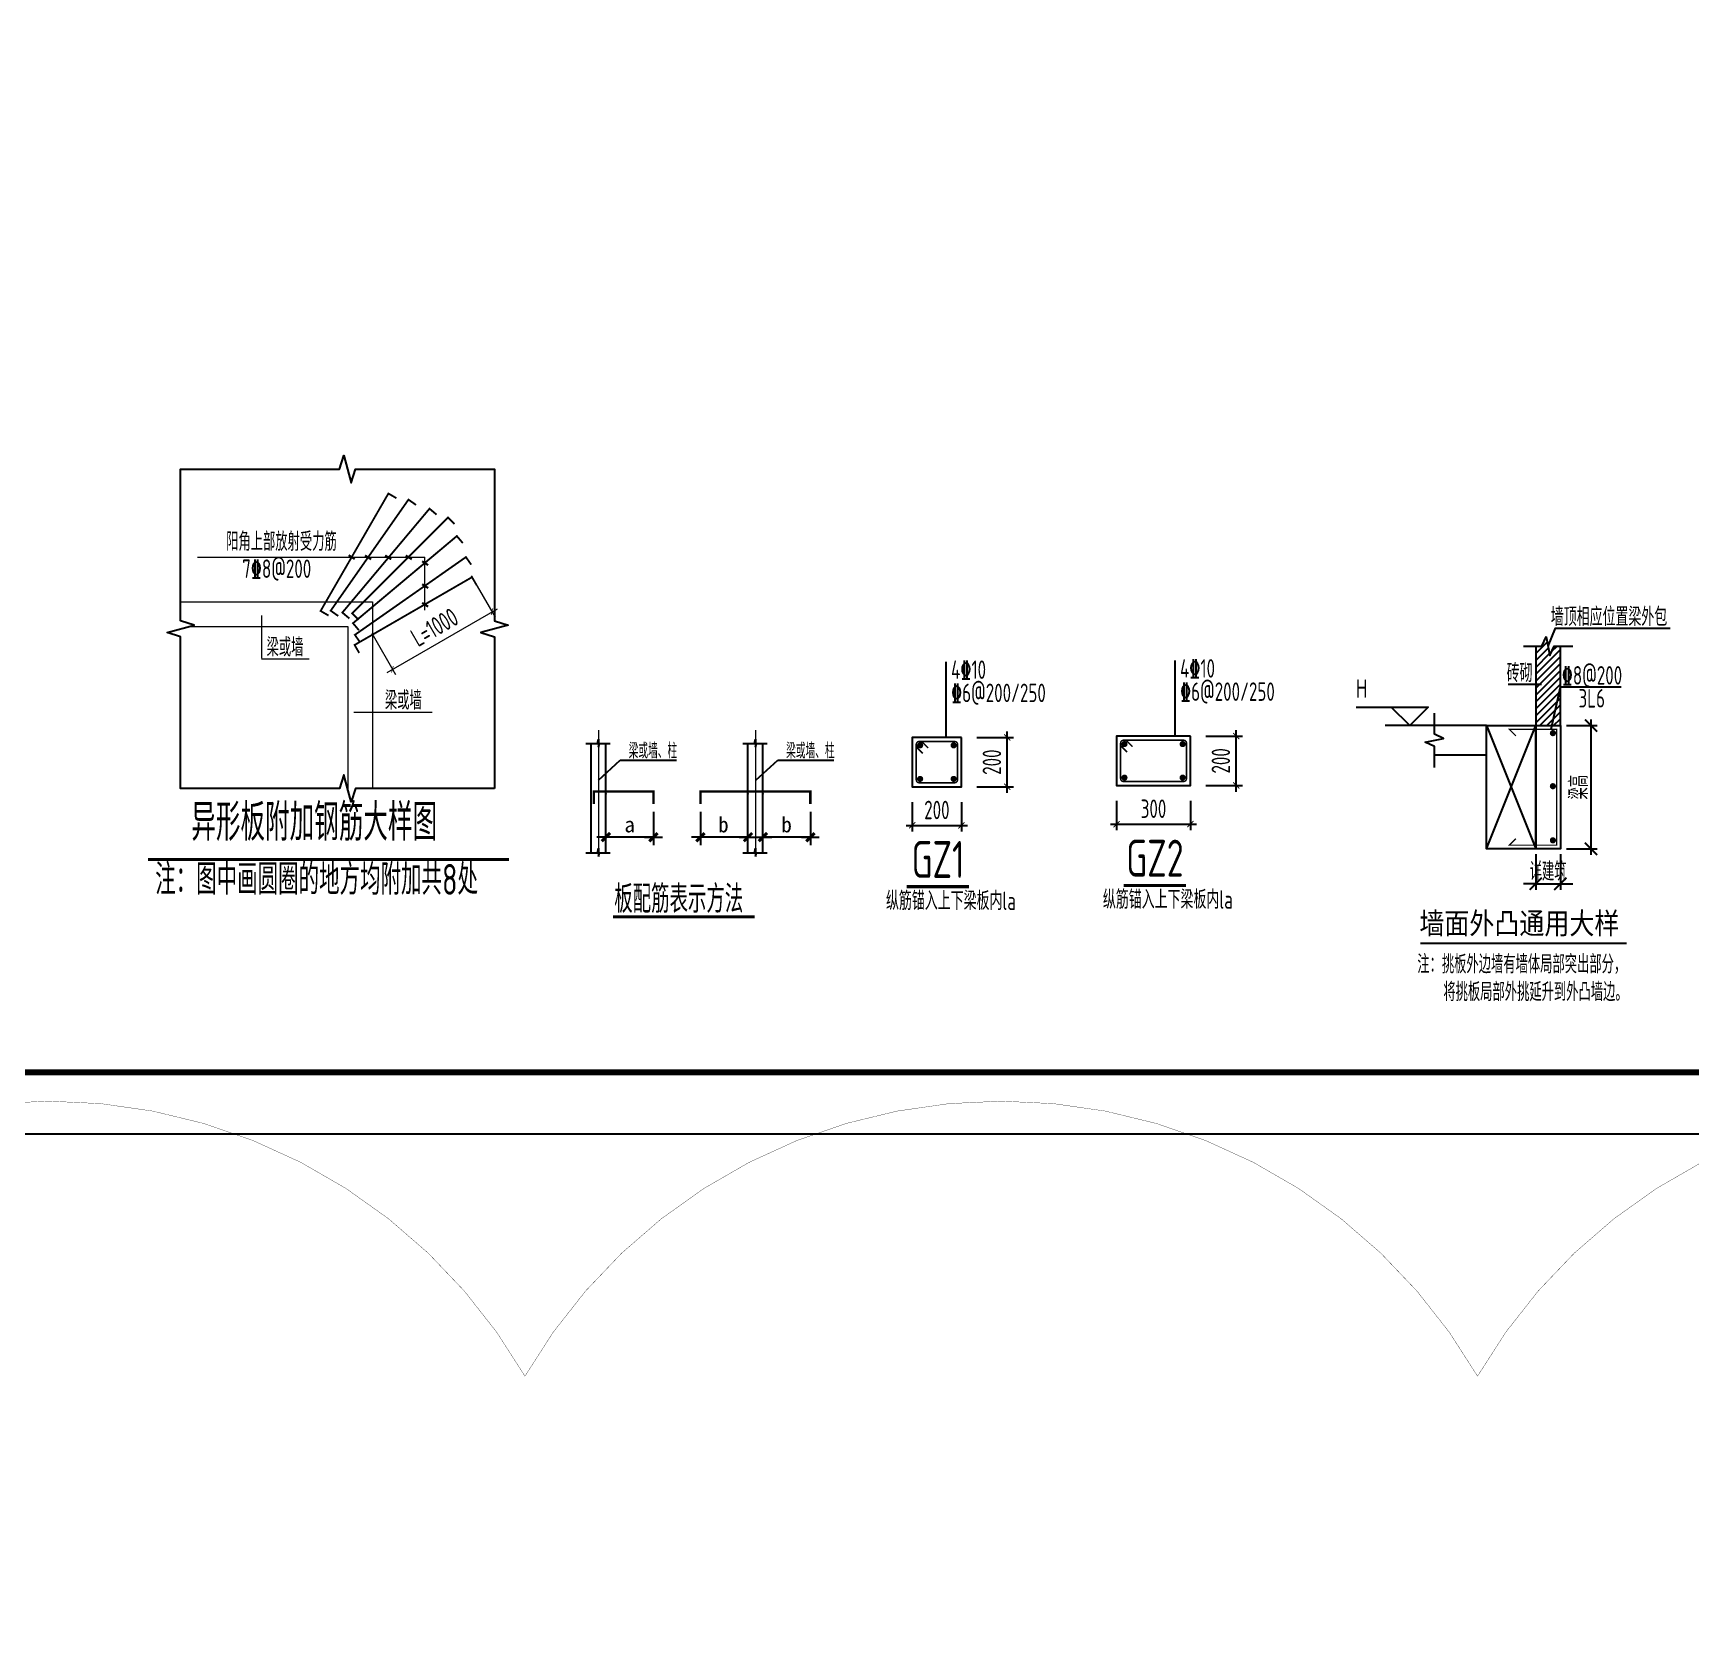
# Model space of a CAD drawing. Extents: x -461650 to 361314, y 245336 to 769729.
# Drawn here: x -12146 to 14764, y 323315 to 349344 of the extents above; entities that cross this region are included whole.
import ezdxf
from ezdxf.enums import TextEntityAlignment as Align

# ---------------------------------------------------------------- set-up
doc = ezdxf.new("R2010")
doc.units = 0
doc.header["$LTSCALE"] = 1000
doc.linetypes.add('DOTE', pattern=[2.42, 2, -0.2, 0.02, -0.2])
doc.layers.get('0').update_dxf_attribs({"linetype": 'CONTINUOUS'})
doc.layers.get('DEFPOINTS').update_dxf_attribs({"linetype": 'CONTINUOUS'})
for name, color, linetype, lineweight in [('+公共字体', 7, 'CONTINUOUS', 20), ('+图名', 243, 'CONTINUOUS', 20), ('+混凝土墙', 3, 'CONTINUOUS', 20), ('DOTE', 19, 'DOTE', 9), ('Z-详图标注', 3, 'CONTINUOUS', 18), ('查找字符', 1, 'CONTINUOUS', 18)]:
    doc.layers.add(name, color=color, linetype=linetype, lineweight=lineweight)
for name, color, linetype in [('-TK', 7, 'CONTINUOUS'), ('DIM', 2, 'CONTINUOUS'), ('FLOOR_UP_REIN', 13, 'CONTINUOUS'), ('GJ', 5, 'CONTINUOUS'), ('LINK', 6, 'CONTINUOUS'), ('OUTLINE', 2, 'CONTINUOUS'), ('REIN', 6, 'CONTINUOUS'), ('S-DETLCW-LINE1-pdx', 7, 'CONTINUOUS'), ('S-DETLCW-TEXT', 7, 'CONTINUOUS'), ('S-DETLS-HATCH', 251, 'CONTINUOUS'), ('S-DETLS-TEXT', 7, 'CONTINUOUS'), ('S-X详图实线', 4, 'CONTINUOUS'), ('S-X详图标注', 3, 'CONTINUOUS'), ('S-X详图钢筋', 6, 'CONTINUOUS'), ('S-大样-砼线', 7, 'CONTINUOUS'), ('TEXT', 2, 'CONTINUOUS'), ('THIN', 7, 'CONTINUOUS'), ('大样线', 40, 'CONTINUOUS'), ('悬梁', 4, 'CONTINUOUS'), ('空调洞口标注', 130, 'CONTINUOUS'), ('说明文字', 7, 'CONTINUOUS')]:
    doc.layers.add(name, color=color, linetype=linetype)
doc.layers.add('审图修改', color=2, linetype='CONTINUOUS', plot=False)
doc.styles.add('10', font='', dxfattribs={"width": 0.7, "height": 300})
doc.styles.add('BW_Rein', font='Tssdeng.shx', dxfattribs={"width": 0.7, "bigfont": 'hztxt.shx'})
doc.styles.add('hzst', font='', dxfattribs={"width": 0.7})
doc.styles.add('TSSD_DIMENSION', font='Tssdeng.shx', dxfattribs={"width": 0.7, "bigfont": 'tssdchn.shx'})
doc.styles.add('TSSD_Label', font='Tssdeng.shx', dxfattribs={"width": 0.7, "bigfont": 'hztxt.shx'})
doc.styles.add('TSSD_Norm', font='Tssdeng.shx', dxfattribs={"bigfont": 'tssdchn.shx'})
doc.styles.add('TSSD_REIN', font='tssdeng.shx', dxfattribs={"width": 0.7, "height": 300, "bigfont": 'tssdchn.shx'})
doc.styles.get('10').set_extended_font_data('SimSun')
doc.styles.get('hzst').set_extended_font_data('SimSun')
doc.dimstyles.new('25-100', dxfattribs={"dimscale": 100, "dimtxt": 3, "dimasz": 2, "dimexe": 1, "dimexo": 1, "dimgap": 0.5, "dimtad": 1, "dimdec": 0, "dimlfac": 0.25, "dimdsep": 46, "dimtxsty": 'TSSD_REIN', "dimblk1": 'ARCHTICK', "dimblk2": 'ARCHTICK', "dimsah": 1, "dimcen": 2.5, "dimdle": 1, "dimclrd": 256, "dimclre": 256, "dimclrt": 7, "dimadec": 0, "dimazin": 0, "dimtfac": 1, "dimtdec": 0, "dimtix": 1, "dimtmove": 2, "dimatfit": 3, "dimldrblk": 'ARCHTICK', "dimfxl": 0, "dimtolj": 1, "dimtzin": 0, "dimlwd": -1, "dimlwe": -1, "dimarcsym": 0})
doc.dimstyles.new('TSSD_100_100$0', dxfattribs={"dimtxt": 300, "dimasz": 80, "dimexe": 100, "dimexo": 250, "dimgap": 100, "dimtad": 1, "dimdec": 0, "dimzin": 0, "dimdsep": 46, "dimtxsty": 'TSSD_DIMENSION', "dimblk": 'ARCHTICK', "dimcen": 0, "dimdle": 100, "dimclrd": 3, "dimclre": 3, "dimclrt": 7, "dimadec": 0, "dimazin": 0, "dimtfac": 1, "dimtdec": 0, "dimtix": 1, "dimtmove": 2, "dimatfit": 3, "dimldrblk": 'ARCHTICK', "dimfxl": 0, "dimtolj": 1, "dimtzin": 0, "dimarcsym": 0})
doc.dimstyles.new('TSSD_25_100', dxfattribs={"dimtxt": 300, "dimasz": 100, "dimexe": 100, "dimexo": 250, "dimgap": 100, "dimtad": 1, "dimdec": 0, "dimlfac": 0.25, "dimzin": 0, "dimdsep": 46, "dimtxsty": 'TSSD_DIMENSION', "dimblk": 'ARCHTICK', "dimcen": 0, "dimdle": 100, "dimclrt": 7, "dimadec": 0, "dimazin": 0, "dimtfac": 1, "dimtdec": 0, "dimtix": 1, "dimtmove": 2, "dimatfit": 3, "dimldrblk": 'ARCHTICK', "dimfxl": 0, "dimtolj": 1, "dimtzin": 0, "dimarcsym": 0})

# ---------------------------------------------------------------- blocks, each defined once
blk = doc.blocks.new('A1')
blk.add_lwpolyline([(0, 59400), (0, 0), (84100, 0), (84100, 59400)], close=True)
at = {"const_width": 100}
blk.add_lwpolyline([(2500, 58400), (2500, 1000), (83100, 1000), (83100, 58400)], close=True, dxfattribs=at)
blk = doc.blocks.new('_DIMX')
blk.add_line((-150, 0), (150, 0))
at = {"const_width": 50}
blk.add_lwpolyline([(-70, -70), (70, 70)], dxfattribs=at)
blk = doc.blocks.new('A$C1DDD5A89')
at = {"color": 6, "const_width": 50}
blk.add_lwpolyline([(439, 25), (2741, 25)], dxfattribs=at)
at = {"layer": 'DOTE', "color": 8, "linetype": 'DOTE'}
for p, q in [((202, 3054), (202, 888)), ((2750, 3054), (2750, 888))]:
    blk.add_line(p, q, dxfattribs=at)
at = {"layer": 'GJ'}
blk.add_point((1858, 2022), dxfattribs=at)
at = {"layer": 'REIN', "color": 1, "const_width": 40}
for points in [[(129, 1860), (129, 2059), (1095, 2059), (1095, 1860)], [(1858, 1860), (1858, 2059), (3643, 2059), (3643, 1860)]]:
    blk.add_lwpolyline(points, dxfattribs=at)
at = {"layer": '大样线'}
for p, q in [((0, 2837), (188, 2837)), ((81, 2837), (81, 1066)), ((188, 2837), (202, 2909)), ((202, 2909), (202, 2778)), ((202, 2778), (217, 2837)), ((217, 2837), (395, 2837)), ((2548, 2837), (2736, 2837)), ((2736, 2837), (2751, 2909)), ((2751, 2909), (2751, 2778)), ((2751, 2778), (2766, 2837)), ((2766, 2837), (2943, 2837)), ((202, 2247), (556, 2571)), ((556, 2571), (1467, 2571)), ((2758, 2247), (3112, 2571)), ((3112, 2571), (4023, 2571)), ((188, 1066), (202, 1138)), ((202, 1138), (202, 1006)), ((2736, 1066), (2751, 1138)), ((2751, 1138), (2751, 1006)), ((0, 1066), (188, 1066)), ((202, 1006), (217, 1066)), ((217, 1066), (395, 1066)), ((2548, 1066), (2736, 1066)), ((2751, 1006), (2766, 1066)), ((2766, 1066), (2943, 1066))]:
    blk.add_line(p, q, dxfattribs=at)
at = {"layer": '大样线', "linetype": 'ByBlock'}
for p, q in [((323, 1066), (323, 2837)), ((2630, 1066), (2630, 2837)), ((2871, 1066), (2871, 2837))]:
    blk.add_line(p, q, dxfattribs=at)
at = {"layer": '大样线', "color": 0, "linetype": 'ByBlock'}
for p in [(323, 2022), (1095, 2022), (2630, 2022), (2871, 2022), (3643, 2022), (202, 1319)]:
    blk.add_point(p, dxfattribs=at)
at = {"layer": '空调洞口标注'}
for p, q in [((1095, 1732), (1095, 1190)), ((1858, 1732), (1858, 1190)), ((3643, 1732), (3643, 1190)), ((1094, 1319), (203, 1319)), ((2629, 1319), (1859, 1319)), ((3642, 1319), (2872, 1319))]:
    blk.add_line(p, q, dxfattribs=at)
blk.add_point((1858, 1319), dxfattribs=at)
at = {"layer": '空调洞口标注', "color": 0, "linetype": 'ByBlock'}
blk.add_point((2871, 1319), dxfattribs=at)
at = {"layer": '空调洞口标注', "xscale": 0.9649999998509884, "yscale": 0.9649999998509884, "zscale": 0.965, "rotation": 180}
for p in [(323, 1319), (1858, 1319)]:
    blk.add_blockref('_DIMX', p, dxfattribs=at)
at = {"layer": '空调洞口标注', "xscale": 0.9649999998509884, "yscale": 0.9649999998509884, "zscale": 0.965}
for p in [(1095, 1319), (2630, 1319), (2872, 1319), (3643, 1319)]:
    blk.add_blockref('_DIMX', p, dxfattribs=at)
at = {"layer": '空调洞口标注', "style": '10'}
for s, p in [('b', (2231, 1523)), ('b', (3257, 1523)), ('a', (709, 1523))]:
    blk.add_text(s, height=250, dxfattribs=at).set_placement(p, align=Align.MIDDLE_CENTER)
at = {"layer": '说明文字'}
for s, height, style, width, p in [('梁或墙、柱', 250, 'TSSD_REIN', 0.6, (693, 2596)), ('梁或墙、柱', 250, 'TSSD_REIN', 0.6, (3249, 2596)), ('板配筋表示方法', 450, 'TSSD_DIMENSION', 0.7, (459, 91))]:
    blk.add_text(s, height=height, dxfattribs=dict(at, style=style, width=width)).set_placement(p)
blk = doc.blocks.new('_ArchTick')
at = {"color": 0, "linetype": 'ByBlock', "const_width": 0.15}
blk.add_lwpolyline([(-0.5, -0.5), (0.5, 0.5)], dxfattribs=at)
blk = doc.blocks.new('*D109')
at = {"layer": 'DEFPOINTS', "color": 0}
for p in [(30394, 226071), (30794, 226071), (30794, 225492)]:
    blk.add_point(p, dxfattribs=at)
at = {"layer": 'S-X详图标注'}
for p, q in [((30394, 225971), (30394, 225392)), ((30794, 225971), (30794, 225392)), ((30394, 225492), (30194, 225492)), ((30394, 225492), (30794, 225492)), ((30794, 225492), (30994, 225492))]:
    blk.add_line(p, q, dxfattribs=at)
at = {"layer": 'S-X详图标注', "xscale": 200, "yscale": 200, "zscale": 200}
blk.add_blockref('_ArchTick', (30394, 225492), dxfattribs=at)
at = {"layer": 'S-X详图标注', "xscale": 200, "yscale": 200, "zscale": 200, "rotation": 180}
blk.add_blockref('_ArchTick', (30794, 225492), dxfattribs=at)
at = {"layer": 'S-X详图标注', "color": 7, "insert": (30594, 225692), "char_height": 300, "attachment_point": 5, "style": 'TSSD_REIN'}
blk.add_mtext('\\A1;详建筑', dxfattribs=at)
blk = doc.blocks.new('*D110')
at = {"layer": 'DEFPOINTS', "color": 0}
for p in [(30794, 228060), (31291, 228060), (30794, 226060)]:
    blk.add_point(p, dxfattribs=at)
at = {"layer": 'S-X详图标注'}
for p, q in [((30894, 228060), (31391, 228060)), ((31291, 225960), (31291, 228160)), ((30894, 226060), (31391, 226060))]:
    blk.add_line(p, q, dxfattribs=at)
at = {"layer": 'S-X详图标注', "xscale": 200, "yscale": 200, "zscale": 200}
for p, rotation in [((31291, 228060), 90), ((31291, 226060), 270)]:
    blk.add_blockref('_ArchTick', p, dxfattribs=dict(at, rotation=rotation))
at = {"layer": 'S-X详图标注', "color": 7, "insert": (31091, 227060), "char_height": 300, "attachment_point": 5, "rotation": 90, "style": 'TSSD_REIN'}
blk.add_mtext('\\A1;梁高', dxfattribs=at)
blk = doc.blocks.new('*D3047')
at = {"layer": 'DEFPOINTS', "color": 0}
for p in [(2924, 337912), (3667, 337912), (2924, 337112)]:
    blk.add_point(p, dxfattribs=at)
at = {"layer": 'DIM', "color": 0, "lineweight": -2}
for p, q in [((3667, 337012), (3667, 338012)), ((3174, 337912), (3767, 337912)), ((3174, 337112), (3767, 337112))]:
    blk.add_line(p, q, dxfattribs=at)
at = {"layer": 'DIM', "color": 0, "lineweight": -2, "xscale": 100, "yscale": 100, "zscale": 100}
for p, rotation in [((3667, 337912), 90), ((3667, 337112), 270)]:
    blk.add_blockref('_ArchTick', p, dxfattribs=dict(at, rotation=rotation))
at = {"layer": 'DIM', "color": 7, "insert": (3417, 337512), "char_height": 300, "attachment_point": 5, "rotation": 90, "style": 'TSSD_DIMENSION'}
blk.add_mtext('\\A1;200', dxfattribs=at)
blk = doc.blocks.new('*D3048')
at = {"layer": 'DEFPOINTS', "color": 0}
for p in [(2124, 337112), (2924, 337112), (2924, 336486)]:
    blk.add_point(p, dxfattribs=at)
at = {"layer": 'DIM', "color": 0, "lineweight": -2}
for p, q in [((2124, 336862), (2124, 336386)), ((2924, 336862), (2924, 336386)), ((2024, 336486), (3024, 336486))]:
    blk.add_line(p, q, dxfattribs=at)
at = {"layer": 'DIM', "color": 0, "lineweight": -2, "xscale": 100, "yscale": 100, "zscale": 100, "rotation": 180}
blk.add_blockref('_ArchTick', (2124, 336486), dxfattribs=at)
at = {"layer": 'DIM', "color": 0, "lineweight": -2, "xscale": 100, "yscale": 100, "zscale": 100}
blk.add_blockref('_ArchTick', (2924, 336486), dxfattribs=at)
at = {"layer": 'DIM', "color": 7, "insert": (2524, 336736), "char_height": 300, "attachment_point": 5, "style": 'TSSD_DIMENSION'}
blk.add_mtext('\\A1;200', dxfattribs=at)
blk = doc.blocks.new('*D1695')
at = {"layer": 'DEFPOINTS', "color": 0}
for p in [(5060, 9464), (5522, 8664), (3444, 8530)]:
    blk.add_point(p, dxfattribs=at)
at = {"layer": 'DIM', "color": 3, "lineweight": -2}
for p, q in [((5185, 9247), (5572, 8577)), ((3819, 7680), (5609, 8714)), ((3569, 8314), (3956, 7644))]:
    blk.add_line(p, q, dxfattribs=at)
at = {"layer": 'DIM', "color": 3, "lineweight": -2, "xscale": 80, "yscale": 80, "zscale": 80}
for p, rotation in [((5522, 8664), 29.99999999994698), ((3906, 7730), 209.999999999947)]:
    blk.add_blockref('_ArchTick', p, dxfattribs=dict(at, rotation=rotation))
at = {"layer": 'DIM', "color": 7, "insert": (4589, 8413), "char_height": 300, "attachment_point": 5, "rotation": 30, "style": 'TSSD_DIMENSION'}
blk.add_mtext('\\A1;L=1000', dxfattribs=at)
blk = doc.blocks.new('*D3050')
at = {"layer": 'DEFPOINTS', "color": 0}
for p in [(6641, 337933), (7384, 337933), (6641, 337133)]:
    blk.add_point(p, dxfattribs=at)
at = {"layer": 'DIM', "color": 0, "lineweight": -2}
for p, q in [((7384, 337033), (7384, 338033)), ((6891, 337933), (7484, 337933)), ((6891, 337133), (7484, 337133))]:
    blk.add_line(p, q, dxfattribs=at)
at = {"layer": 'DIM', "color": 0, "lineweight": -2, "xscale": 100, "yscale": 100, "zscale": 100}
for p, rotation in [((7384, 337933), 90), ((7384, 337133), 270)]:
    blk.add_blockref('_ArchTick', p, dxfattribs=dict(at, rotation=rotation))
at = {"layer": 'DIM', "color": 7, "insert": (7134, 337533), "char_height": 300, "attachment_point": 5, "rotation": 90, "style": 'TSSD_DIMENSION'}
blk.add_mtext('\\A1;200', dxfattribs=at)
blk = doc.blocks.new('*D3051')
at = {"layer": 'DEFPOINTS', "color": 0}
for p in [(5441, 337133), (6641, 337133), (6641, 336506)]:
    blk.add_point(p, dxfattribs=at)
at = {"layer": 'DIM', "color": 0, "lineweight": -2}
for p, q in [((5441, 336883), (5441, 336406)), ((6641, 336883), (6641, 336406)), ((5341, 336506), (6741, 336506))]:
    blk.add_line(p, q, dxfattribs=at)
at = {"layer": 'DIM', "color": 0, "lineweight": -2, "xscale": 100, "yscale": 100, "zscale": 100, "rotation": 180}
blk.add_blockref('_ArchTick', (5441, 336506), dxfattribs=at)
at = {"layer": 'DIM', "color": 0, "lineweight": -2, "xscale": 100, "yscale": 100, "zscale": 100}
blk.add_blockref('_ArchTick', (6641, 336506), dxfattribs=at)
at = {"layer": 'DIM', "color": 7, "insert": (6041, 336756), "char_height": 300, "attachment_point": 5, "style": 'TSSD_DIMENSION'}
blk.add_mtext('\\A1;300', dxfattribs=at)
blk = doc.blocks.new('20210306.16465652')
at = {"layer": 'S-DETLS-HATCH'}
h = blk.add_hatch(dxfattribs=at)
h.set_pattern_fill('ANSI31', color=256, scale=25)
h.set_pattern_definition([(45, (-250051.66, 573697.02), (-56.126601, 56.126601), [])])
h.paths.add_polyline_path([(3315.4, 5761.9), (3215.4, 5761.9), (3145.4, 5611.9), (3085.4, 5911.9), (3015.4, 5761.9), (2915.4, 5761.9), (2915.4, 4472.4), (3315.4, 4472.4)])
at = {"layer": 'S-DETLCW-LINE1-pdx'}
for points in [[(2715.4, 5761.9), (3015.4, 5761.9), (3085.4, 5911.9), (3145.4, 5611.9), (3215.4, 5761.9), (3515.4, 5761.9)], [(1268.2, 3792.4), (1268.2, 4132.4), (1118.2, 4202.4), (1418.2, 4262.4), (1268.2, 4332.4), (1268.2, 4672.4)]]:
    blk.add_lwpolyline(points, dxfattribs=at)
at = {"layer": 'S-DETLCW-TEXT', "const_width": 30}
blk.add_lwpolyline([(4388.8, 937.6), (1041.9, 937.6)], dxfattribs=at)
at = {"layer": 'S-DETLS-TEXT'}
blk.add_line((3009.8, 5139.7), (2467.6, 5139.7), dxfattribs=at)
for points in [[(3115.4, 5761.9), (3233, 6051.8), (5095.2, 6051.8)], [(3165.2, 4412.4), (3315.4, 5101.5), (4302.7, 5101.5)]]:
    blk.add_lwpolyline(points, dxfattribs=at)
at = {"layer": 'S-X详图实线'}
for p, q in [((2115.4, 4472.4), (1268.2, 4472.4)), ((2115.4, 4472.4), (2915.4, 2472.4)), ((2115.4, 2472.4), (2915.4, 4472.4)), ((2115.4, 3992.4), (1268.2, 3992.4))]:
    blk.add_line(p, q, dxfattribs=at)
blk.add_lwpolyline([(2915.4, 5761.9), (2915.4, 4472.4), (3315.4, 4472.4), (3315.4, 5761.9)], dxfattribs=at)
for points in [[(2115.4, 4472.4), (2915.4, 4472.4), (2915.4, 2472.4), (2115.4, 2472.4)], [(2915.4, 4472.4), (3315.4, 4472.4), (3315.4, 2472.4), (2915.4, 2472.4)]]:
    blk.add_lwpolyline(points, close=True, dxfattribs=at)
at = {"layer": 'S-X详图标注'}
blk.add_line((1268.2, 4472.4), (468.4, 4472.4), dxfattribs=at)
blk.add_lwpolyline([(0, 4772.4), (1168.3, 4772.4), (868.3, 4472.4), (568.3, 4772.4)], dxfattribs=at)
at = {"layer": 'S-X详图钢筋', "const_width": 20}
blk.add_lwpolyline([(2592.4, 4306.3), (2486.4, 4412.4), (3255.4, 4412.4), (3255.4, 2532.4), (2486.4, 2532.4), (2592.4, 2638.4)], dxfattribs=at)
at = {"layer": 'S-X详图钢筋', "const_width": 50}
for points in [[(3168.1, 4350.3, 1), (3218.1, 4350.3, 1)], [(3168.1, 3488.9, 1), (3218.1, 3488.9, 1)], [(3168.1, 2609.8, 1), (3218.1, 2609.8, 1)]]:
    blk.add_lwpolyline(points, format="xyb", close=True, dxfattribs=at)
at = {"layer": 'S-DETLCW-TEXT', "style": 'hzst', "width": 0.85}
blk.add_text('墙面外凸通用大样', height=350, dxfattribs=at).set_placement((1025.4, 1088.1))
at = {"layer": 'S-DETLS-TEXT', "width": 0.7}
for s, style, p in [('墙顶相应位置梁外包', 'BW_Rein', (3158.9, 6088.4)), ('砖砌', 'BW_Rein', (2442.3, 5176.3)), ('%%1328@200', 'BW_Rein', (3336.9, 5138.1)), ('3L6', 'BW_Rein', (3608.6, 4766)), ('注：挑板外边墙有墙体局部突出部分，', 'TSSD_REIN', (991.5, 450)), ('将挑板局部外挑延升到外凸墙边。', 'TSSD_REIN', (1414.1, 0))]:
    blk.add_text(s, height=300, dxfattribs=dict(at, style=style)).set_placement(p)
at = {"layer": 'S-DETLS-TEXT', "style": 'TSSD_REIN', "width": 0.75}
blk.add_text('H', height=300, dxfattribs=at).set_placement((181.3, 4832.5), align=Align.BOTTOM_RIGHT)
at = {"layer": 'S-X详图标注'}
for p1, p2, distance, text, picture, middle in [((3315.4, 2472.4), (3315.4, 4472.4), -496.7, '梁高', '*D110', (3612.1, 3472.4)), ((2915.4, 2483.6), (3315.4, 2483.6), -579.2, '详建筑', '*D109', (3115.4, 2104.4))]:
    dim = blk.add_aligned_dim(p1=p1, p2=p2, distance=distance, text=text, dimstyle='25-100', dxfattribs=at)
    dim.commit()
    dim.dimension.update_dxf_attribs({"geometry": picture, "text_midpoint": middle, "insert": (-27478.5, -223587.5)})
blk = doc.blocks.new('A$C3D802B83')
at = {"layer": '+公共字体', "linetype": 'Continuous'}
for p, q in [((744, 9550.9), (4432.1, 9550.9)), ((4432.1, 8687.9), (4432.1, 9550.9)), ((1781.2, 8604.3), (1781.2, 7908.1)), ((1781.2, 7900.1), (2555.9, 7900.1)), ((3278.8, 7035.6), (4551.4, 7035.6))]:
    blk.add_line(p, q, dxfattribs=at)
at = {"layer": '+图名', "linetype": 'Continuous', "const_width": 50}
blk.add_lwpolyline([(-63, 4643.9), (5800.4, 4643.9)], dxfattribs=at)
at = {"layer": '+混凝土墙', "linetype": 'Continuous'}
for p, q in [((468.2, 8822.4), (3581.4, 8822.4)), ((3581.4, 8822.4), (3581.4, 5796.4)), ((597.3, 8422.4), (3181.4, 8422.4)), ((3181.4, 8422.4), (3181.4, 5796.4))]:
    blk.add_line(p, q, dxfattribs=at)
at = {"layer": 'FLOOR_UP_REIN', "const_width": 30}
for points in [[(3970.2, 10507.9), (3840.3, 10582.9), (2739.8, 8676.9), (2869.7, 8601.9)], [(4289.1, 10397.8), (4166.2, 10483.8), (2903.8, 8681), (3026.7, 8594.9)], [(4622.7, 10240.4), (4507.8, 10336.8), (3093.1, 8650.8), (3208, 8554.4)], [(4914.2, 10087.1), (4808.2, 10193.1), (3251.9, 8636.8), (3358, 8530.8)], [(5048.3, 9777.8), (4951.8, 9892.7), (3265.9, 8478), (3362.3, 8363.1)], [(5184.9, 9428.3), (5098.9, 9551.1), (3296, 8288.8), (3382.1, 8165.9)], [(5273, 9095.3), (5198, 9225.2), (3292, 8124.8), (3367, 7994.9)]]:
    blk.add_lwpolyline(points, dxfattribs=at)
at = {"layer": 'THIN'}
blk.add_lwpolyline([(5562.2, 5796.4), (3306.7, 5796.4), (3236.7, 5576.4), (3116.7, 6016.4), (3046.7, 5796.4), (468.2, 5796.4), (468.2, 8257.2), (248.2, 8327.2), (688.2, 8447.2), (468.2, 8517.2), (468.2, 10977.9), (3046.7, 10977.9), (3116.7, 11197.9), (3236.7, 10757.9), (3306.7, 10977.9), (5562.2, 10977.9), (5562.2, 8517.2), (5782.2, 8447.2), (5342.2, 8327.2), (5562.2, 8257.2)], close=True, dxfattribs=at)
at = {"layer": '查找字符', "const_width": 35}
for points in [[(3195.4, 9582.1), (3293.5, 9519.7)], [(3461.2, 9577.4), (3559.3, 9515)], [(3788.2, 9577.4), (3886.4, 9515)], [(4121.9, 9577.4), (4220.1, 9515)], [(4388.1, 9483.1), (4486.2, 9420.7)], [(4388.1, 9110.7), (4486.2, 9048.3)], [(4388.1, 8809.5), (4486.2, 8747.1)]]:
    blk.add_lwpolyline(points, dxfattribs=at)
at = {"layer": '+公共字体', "linetype": 'Continuous', "style": 'TSSD_REIN', "width": 0.7}
for s, p in [('阳角上部放射受力筋', (1206.7, 9652.5)), ('7%%1328@200', (1467.3, 9212.7)), ('梁或墙', (1863, 7938.4)), ('梁或墙', (3783.9, 7076.5))]:
    blk.add_text(s, height=300, dxfattribs=at).set_placement(p)
blk.add_text('注：图中画圆圈的地方均附加共8处', height=500, dxfattribs=at).set_placement((55.5, 3920.3), align=Align.BOTTOM_LEFT)
at = {"layer": '+图名', "linetype": 'Continuous', "style": 'TSSD_REIN', "width": 0.7}
blk.add_text('异形板附加钢筋大样图', height=600, dxfattribs=at).set_placement((640.5, 4766.9), align=Align.BOTTOM_LEFT)
at = {"layer": 'DIM'}
dim = blk.add_aligned_dim(p1=(3443.8, 8530.2), p2=(5060.4, 9463.5), distance=-923.8, text='L=1000', dimstyle='TSSD_100_100$0', dxfattribs=at)
dim.commit()
dim.dimension.update_dxf_attribs({"geometry": '*D1695', "text_midpoint": (4589, 8413.4)})

msp = doc.modelspace()

# ---------------------------------------------------------------- linework, layer by layer
at = {"layer": 'LINK', "color": 1, "const_width": 25}
for points in [[(2295.37, 337653.11), (2203.45, 337745.04, -0.19891237), (2189.39, 337778.98), (2189.39, 337799.48, -0.41421356), (2237.39, 337847.48), (2811.39, 337847.48, -0.41421356), (2859.39, 337799.48), (2859.39, 337225.48, -0.41421356), (2811.39, 337177.48), (2237.39, 337177.48, -0.41421356), (2189.39, 337225.48), (2189.39, 337799.48, -0.41421356), (2237.39, 337847.48), (2257.9, 337847.48, -0.19891237), (2291.84, 337833.43), (2383.76, 337741.5)], [(5612.44, 337673.58), (5520.51, 337765.5, -0.19891237), (5506.45, 337799.44), (5506.45, 337819.95, -0.41421356), (5554.45, 337867.95), (6528.45, 337867.95, -0.41421356), (6576.45, 337819.95), (6576.45, 337245.95, -0.41421356), (6528.45, 337197.95), (5554.45, 337197.95, -0.41421356), (5506.45, 337245.95), (5506.45, 337819.95, -0.41421356), (5554.45, 337867.95), (5574.96, 337867.95, -0.19891237), (5608.9, 337853.89), (5700.82, 337761.97)]]:
    msp.add_lwpolyline(points, format="xyb", dxfattribs=at)
at = {"layer": 'OUTLINE'}
for points in [[(2924.39, 337912.48), (2124.39, 337912.48), (2124.39, 337112.48), (2924.39, 337112.48)], [(6641.45, 337932.95), (5441.45, 337932.95), (5441.45, 337132.95), (6641.45, 337132.95)]]:
    msp.add_lwpolyline(points, close=True, dxfattribs=at)
at = {"layer": 'REIN', "const_width": 50}
for points in [[(2226.89, 337784.98, 1), (2276.89, 337784.98, 1)], [(2771.89, 337784.98, 1), (2821.89, 337784.98, 1)], [(5543.95, 337805.45, 1), (5593.95, 337805.45, 1)], [(6488.95, 337805.45, 1), (6538.95, 337805.45, 1)], [(2226.89, 337239.98, 1), (2276.89, 337239.98, 1)], [(2771.89, 337239.98, 1), (2821.89, 337239.98, 1)], [(5543.95, 337260.45, 1), (5593.95, 337260.45, 1)], [(6488.95, 337260.45, 1), (6538.95, 337260.45, 1)]]:
    msp.add_lwpolyline(points, format="xyb", close=True, dxfattribs=at)
at = {"layer": 'TEXT', "color": 0}
for p, q in [((2674.39, 337912.48), (2674.39, 339138.75)), ((6391.45, 337932.95), (6391.45, 339159.22))]:
    msp.add_line(p, q, dxfattribs=at)
at = {"layer": '审图修改', "const_width": 5}
msp.add_lwpolyline([(-35089.89, 327546.2, -0.57735027), (-19626.32, 327546.2, -0.57735027), (-4162.75, 327546.2, -0.57735027), (11300.82, 327546.2, -0.57735027), (26764.38, 327546.2, -0.57735027), (42227.95, 327546.2, -0.57735027), (57691.52, 327546.2, -0.57735027), (57691.52, 312082.63, -0.57735027), (57691.52, 296619.07, -0.57735027), (57691.52, 281155.5, -0.57735027), (57691.52, 265691.93, -0.57735027), (57691.52, 250228.36, -0.57735027), (42227.95, 250228.36, -0.57735027), (26764.38, 250228.36, -0.57735027), (11300.82, 250228.36, -0.57735027), (-4162.75, 250228.36, -0.57735027), (-19626.32, 250228.36, -0.57735027), (-35089.89, 250228.36, -0.57735027), (-35089.89, 265691.93, -0.57735027), (-35089.89, 281155.5, -0.57735027), (-35089.89, 296619.07, -0.57735027), (-35089.89, 312082.63, -0.57735027), (-35089.89, 327546.2, -0.57735027), (-35089.89, 327546.2, -0.57735027)], format="xyb", dxfattribs=at)
at = {"layer": '悬梁', "color": 0, "const_width": 50}
for points in [[(3046.76, 335490.55), (2034.87, 335490.55)], [(6567.67, 335511.02), (5555.78, 335511.02)]]:
    msp.add_lwpolyline(points, dxfattribs=at)

# ---------------------------------------------------------------- block references
at = {"layer": '-TK'}
msp.add_blockref('A1', (-27258.09, 331476.85), dxfattribs=at)
at = {"layer": 'S-X详图标注'}
msp.add_blockref('20210306.16465652', (9331.35, 333632.88), dxfattribs=at)
at = {"layer": 'S-大样-砼线'}
msp.add_blockref('A$C1DDD5A89', (-3172.1, 334975.32), dxfattribs=at)
at = {"layer": 'Z-详图标注'}
msp.add_blockref('A$C3D802B83', (-10219.91, 331289.12), dxfattribs=at)

# ---------------------------------------------------------------- texts
at = {"layer": 'TEXT', "color": 0, "width": 0.7}
for s, style, p in [('4\x8410', 'TSSD_REIN', (2754.49, 338862.92)), ('4\x8410', 'TSSD_REIN', (6471.55, 338883.39)), ('\x846@200/250', 'TSSD_REIN', (2754.49, 338486.15)), ('\x846@200/250', 'TSSD_REIN', (6471.55, 338506.62)), ('纵筋锚入上下梁板内la', 'TSSD_Label', (1698.25, 335112.17)), ('纵筋锚入上下梁板内la', 'TSSD_Label', (5219.16, 335132.63))]:
    msp.add_text(s, height=300, dxfattribs=dict(at, style=style)).set_placement(p)
at = {"layer": 'TEXT', "color": 0, "style": 'TSSD_Norm', "width": 0.7}
for s, p in [('GZ1', (2542.87, 335632.9)), ('GZ2', (6063.78, 335653.36))]:
    msp.add_text(s, height=600, dxfattribs=at).set_placement(p, align=Align.CENTER)

# ---------------------------------------------------------------- dimensions: what is measured, and where the dimension line sits
at = {"layer": 'DIM'}
for base, p1, p2, picture, middle in [((3666.98, 337912.48), (2924.39, 337112.48), (2924.39, 337912.48), '*D3047', (3416.98, 337512.48)), ((7384.04, 337932.95), (6641.45, 337132.95), (6641.45, 337932.95), '*D3050', (7134.04, 337532.95))]:
    dim = msp.add_linear_dim(base=base, p1=p1, p2=p2, angle=90, dimstyle='TSSD_25_100', dxfattribs=at)
    dim.commit()
    dim.dimension.update_dxf_attribs({"geometry": picture, "text_midpoint": middle})
for base, p1, p2, picture, middle in [((2924.39, 336485.71), (2124.39, 337112.48), (2924.39, 337112.48), '*D3048', (2524.39, 336735.71)), ((6641.45, 336506.18), (5441.45, 337132.95), (6641.45, 337132.95), '*D3051', (6041.45, 336756.18))]:
    dim = msp.add_linear_dim(base=base, p1=p1, p2=p2, dimstyle='TSSD_25_100', dxfattribs=at)
    dim.commit()
    dim.dimension.update_dxf_attribs({"geometry": picture, "text_midpoint": middle})

doc.saveas('drawing.dxf')
